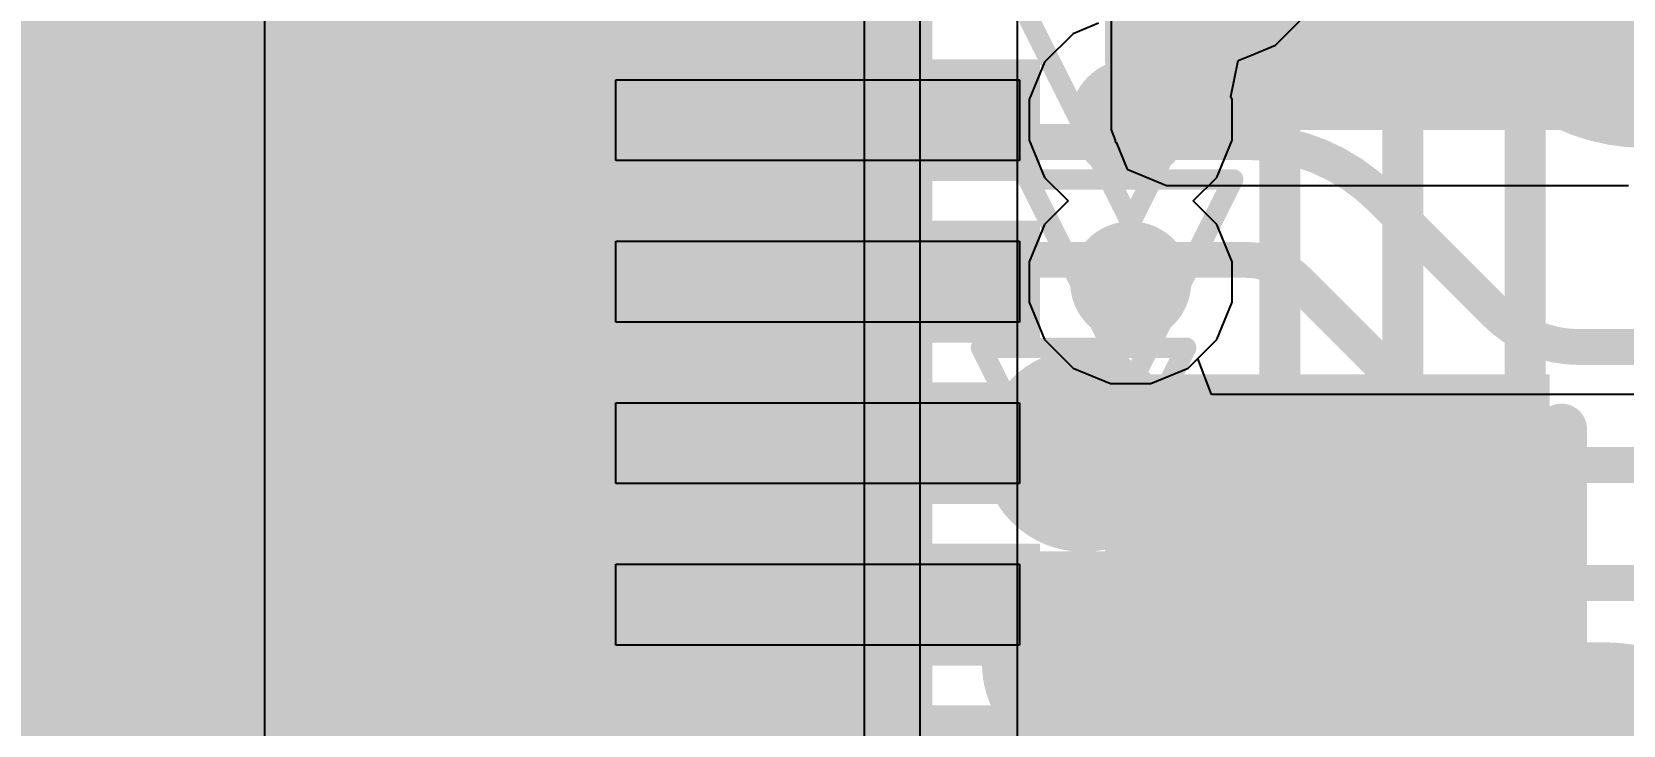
# Model space of a CAD drawing. Header units: inches. Extents: x -6 to 283, y -12 to 154.
# Drawn here: x 24.294 to 28.235, y -5.96 to -4.243 of the extents above; entities that cross this region are included whole.
import ezdxf

# ---------------------------------------------------------------- set-up
doc = ezdxf.new("R2010")
doc.units = ezdxf.units.IN
for name, color, linetype in [('Bottom Layer', 5, 'Continuous'), ('Bottom Overlay', 54, 'Continuous'), ('Bottom Paste', 16, 'Continuous'), ('Bottom Solder', 6, 'Continuous'), ('Drill Drawing', 1, 'Continuous'), ('GND-1', 16, 'Continuous'), ('GND-4', 54, 'Continuous'), ('Signal L1', 76, 'Continuous'), ('Signal L2', 6, 'Continuous'), ('Top Layer', 1, 'Continuous'), ('Top Overlay', 2, 'Continuous'), ('Top Paste', 8, 'Continuous'), ('Top Solder', 216, 'Continuous'), ('Via Holes', 16, 'Continuous')]:
    doc.layers.add(name, color=color, linetype=linetype)
doc.styles.add('Arial Black_Bold', font='', dxfattribs={"height": 0.2})
doc.styles.get('Arial Black_Bold').set_extended_font_data('Arial Black', bold=True)

# ---------------------------------------------------------------- blocks, each defined once
blk = doc.blocks.new('QFN_64_EP_7_5_7_5__55')
at = {"layer": 'Top Layer'}
for points in [[(0.09989820000000008, 3.349879), (0.09989819999999991, 4.349876999999999), (0.2998977999999999, 4.349876999999999), (0.2998978, 3.349879)], [(0.4999482000000001, 3.349879), (0.4999481999999998, 4.349876999999999), (0.6999477999999998, 4.349876999999999), (0.6999478000000001, 3.349879)], [(0.9000007400000002, 3.349879), (0.9000007399999999, 4.349876999999999), (1.10000034, 4.349876999999999), (1.10000034, 3.349879)], [(1.3000482, 3.349879), (1.3000482, 4.349876999999999), (1.5000478, 4.349876999999999), (1.5000478, 3.349879)], [(-3.0999938, 3.0999938), (3.0999938, 3.0999938), (3.0999938, -3.0999938), (-3.0999938, -3.0999938)]]:
    blk.add_hatch(color=1, dxfattribs=at).paths.add_polyline_path(points)
at = {"layer": 'Top Solder'}
for points in [[(0.04909820000000009, 3.299079), (0.0490981999999999, 4.400677), (0.3506977999999999, 4.400677), (0.3506978000000001, 3.299079)], [(0.4491482000000001, 3.299079), (0.4491481999999999, 4.400677), (0.7507477999999997, 4.400677), (0.7507478000000002, 3.299079)], [(0.8492007400000001, 3.299079), (0.8492007399999998, 4.400677), (1.15080034, 4.400677), (1.15080034, 3.299079)], [(1.2492482, 3.299079), (1.2492482, 4.400677), (1.5508478, 4.400677), (1.5508478, 3.299079)], [(1.6492982, 3.299079), (1.6492982, 4.400677), (1.9508978, 4.400677), (1.9508978, 3.299079)], [(-3.1507938, 3.1507938), (3.1507938, 3.1507938), (3.1507938, -3.1507938), (-3.1507938, -3.1507938)]]:
    blk.add_hatch(color=216, dxfattribs=at).paths.add_polyline_path(points)
at = {"layer": 'Top Paste'}
for p, q in [((0.09989819999999999, 4.349876999999999), (0.29990034, 4.34987954)), ((0.09989819999999999, 3.349879), (0.09989819999999999, 4.349876999999999)), ((0.29990034, 4.34987954), (0.29990034, 3.34988154)), ((0.4999482, 4.34987446), (0.6999478, 4.349876999999999)), ((0.4999482, 3.34988154), (0.4999482, 4.34987446)), ((0.6999478, 4.349876999999999), (0.6999478, 3.349879)), ((0.90000074, 3.34988154), (0.90000074, 4.34987954)), ((0.90000074, 4.34987954), (1.09999526, 4.349876999999999)), ((1.09999526, 4.349876999999999), (1.0999978, 3.34988154)), ((1.3000482, 3.349879), (1.3000482, 4.349876999999999)), ((1.3000482, 4.349876999999999), (1.5000478, 4.349876999999999)), ((1.5000478, 4.349876999999999), (1.50005034, 3.34988154)), ((0.29990034, 3.34988154), (0.09989819999999999, 3.349879)), ((0.6999478, 3.349879), (0.4999482, 3.34988154)), ((1.0999978, 3.34988154), (0.90000074, 3.34988154)), ((1.50005034, 3.34988154), (1.3000482, 3.349879)), ((-2.48000266, 2.48000266), (2.4800052, 2.4800052))]:
    blk.add_line(p, q, dxfattribs=at)
blk = doc.blocks.new('0630CDMCCDS_3R3MC_B_181')
at = {"layer": 'Bottom Overlay'}
for points in [[(-3.5000946, -2.081149, 0.127, 0.127, 0), (-3.5000946, -3.2999934, 0.127, 0.127, 0)], [(3.479901599999999, -3.2999934, 0.127, 0.127, 0), (-3.5000946, -3.2999934, 0.127, 0.127, 0)]]:
    blk.add_lwpolyline(points, format="xyseb", dxfattribs=at)
for points in [[(-3.5318446, -2.081149, 0.0635, 0.0635, 1), (-3.4683446, -2.081149, 0.0635, 0.0635, 1)], [(-3.5318446, -3.2999934, 0.0635, 0.0635, 1), (-3.4683446, -3.2999934, 0.0635, 0.0635, 1)], [(-3.5318446, -3.2999934, 0.0635, 0.0635, 1), (-3.4683446, -3.2999934, 0.0635, 0.0635, 1)]]:
    blk.add_lwpolyline(points, format="xyseb", close=True, dxfattribs=at)
blk = doc.blocks.new('C___0603_B_217')
at = {"layer": 'Bottom Layer'}
for points in [[(-1.143, -0.4445), (-1.143, 0.4445), (-0.3809999999999999, 0.4445), (-0.3809999999999999, -0.4445)], [(0.38099746, -0.4445), (0.38099746, 0.4445), (1.14299746, 0.4445), (1.14299746, -0.4445)]]:
    blk.add_hatch(color=5, dxfattribs=at).paths.add_polyline_path(points)
at = {"layer": 'Bottom Paste'}
for points in [[(-1.143, -0.4445), (-1.143, 0.4445), (-0.3809999999999999, 0.4445), (-0.3809999999999999, -0.4445)], [(0.38099746, -0.4445), (0.38099746, 0.4445), (1.14299746, 0.4445), (1.14299746, -0.4445)]]:
    blk.add_hatch(color=16, dxfattribs=at).paths.add_polyline_path(points)
at = {"layer": 'Bottom Solder'}
for points in [[(-1.20299988, -0.50449988), (-1.20299988, 0.50449988), (-0.3210001199999999, 0.50449988), (-0.3210001199999999, -0.50449988)], [(0.32099758, -0.50449988), (0.32099758, 0.50449988), (1.20299734, 0.50449988), (1.20299734, -0.50449988)]]:
    blk.add_hatch(color=6, dxfattribs=at).paths.add_polyline_path(points)
at = {"layer": 'Bottom Overlay'}
for points in [[(-1.24460254, 0.5333974599999999, 0.127, 0.127, 0), (-1.24460508, -0.53340254, 0.127, 0.127, 0)], [(-1.24460254, 0.5333974599999999, 0.127, 0.127, 0), (-0.45720254, 0.5333974599999999, 0.127, 0.127, 0)], [(0.4571974599999999, 0.5333974599999999, 0.127, 0.127, 0), (1.24460254, 0.5333974599999999, 0.127, 0.127, 0)], [(1.24460254, 0.5333974599999999, 0.127, 0.127, 0), (1.24459238, -0.53340254, 0.127, 0.127, 0)], [(-0.4571999999999999, -0.5334, 0.127, 0.127, 0), (-1.24460508, -0.53340254, 0.127, 0.127, 0)], [(0.4571949199999999, -0.5334, 0.127, 0.127, 0), (1.24459238, -0.53340254, 0.127, 0.127, 0)]]:
    blk.add_lwpolyline(points, format="xyseb", dxfattribs=at)
for points in [[(-1.27635254, 0.5333974599999999, 0.0635, 0.0635, 1), (-1.21285254, 0.5333974599999999, 0.0635, 0.0635, 1)], [(-1.27635254, 0.5333974599999999, 0.0635, 0.0635, 1), (-1.21285254, 0.5333974599999999, 0.0635, 0.0635, 1)], [(-0.4889525399999999, 0.5333974599999999, 0.0635, 0.0635, 1), (-0.42545254, 0.5333974599999999, 0.0635, 0.0635, 1)], [(0.42544746, 0.5333974599999999, 0.0635, 0.0635, 1), (0.48894746, 0.5333974599999999, 0.0635, 0.0635, 1)], [(1.21285254, 0.5333974599999999, 0.0635, 0.0635, 1), (1.27635254, 0.5333974599999999, 0.0635, 0.0635, 1)], [(1.21285254, 0.5333974599999999, 0.0635, 0.0635, 1), (1.27635254, 0.5333974599999999, 0.0635, 0.0635, 1)], [(-1.27635508, -0.53340254, 0.0635, 0.0635, 1), (-1.21285508, -0.53340254, 0.0635, 0.0635, 1)], [(-1.27635508, -0.53340254, 0.0635, 0.0635, 1), (-1.21285508, -0.53340254, 0.0635, 0.0635, 1)], [(-0.4889499999999999, -0.5334, 0.0635, 0.0635, 1), (-0.42545, -0.5334, 0.0635, 0.0635, 1)], [(0.4254449199999999, -0.5334, 0.0635, 0.0635, 1), (0.48894492, -0.5334, 0.0635, 0.0635, 1)], [(1.21284238, -0.53340254, 0.0635, 0.0635, 1), (1.27634238, -0.53340254, 0.0635, 0.0635, 1)], [(1.21284238, -0.53340254, 0.0635, 0.0635, 1), (1.27634238, -0.53340254, 0.0635, 0.0635, 1)]]:
    blk.add_lwpolyline(points, format="xyseb", close=True, dxfattribs=at)

msp = doc.modelspace()

# ---------------------------------------------------------------- hatches: boundary and pattern name
at = {"layer": 'Bottom Layer'}
for points in [[(27.1042892, -4.48561714), (29.95012044, -4.48561714), (29.95012044, -2.66918694), (27.1042892, -2.66918694)], [(23.95659166, -9.58258434), (26.35658686, -9.58258434), (26.35658686, -3.08794658), (23.95659166, -3.08794658)]]:
    msp.add_hatch(color=5, dxfattribs=at).paths.add_polyline_path(points)
h = msp.add_hatch(color=5, dxfattribs=at)
edge = h.paths.add_edge_path()
edge.add_arc((26.89883622, -5.279255379999999), 0.1499997, 0, 360)
h = msp.add_hatch(color=5, dxfattribs=at)
edge = h.paths.add_edge_path()
edge.add_arc((26.89883622, -5.80867266), 0.1499997, 0, 360)
at = {"layer": 'Bottom Solder'}
h = msp.add_hatch(color=6, dxfattribs=at)
edge = h.paths.add_edge_path()
edge.add_arc((26.89883622, -5.279255379999999), 0.2515997, 0, 360)
h = msp.add_hatch(color=6, dxfattribs=at)
edge = h.paths.add_edge_path()
edge.add_arc((26.89883622, -5.80867266), 0.2515997, 0, 360)
at = {"layer": 'GND-1'}
h = msp.add_hatch(color=16, dxfattribs=at)
edge = h.paths.add_edge_path()
edge.add_arc((27.01539174, -4.46069974), 0.1499997, 0, 360)
h = msp.add_hatch(color=16, dxfattribs=at)
edge = h.paths.add_edge_path()
edge.add_arc((27.01539174, -4.862299139999999), 0.1499997, 0, 360)
at = {"layer": 'GND-4'}
h = msp.add_hatch(color=54, dxfattribs=at)
edge = h.paths.add_edge_path()
edge.add_arc((26.89883622, -5.279255379999999), 0.1499997, 0, 360)
h = msp.add_hatch(color=54, dxfattribs=at)
edge = h.paths.add_edge_path()
edge.add_arc((26.89883622, -5.80867266), 0.1499997, 0, 360)
at = {"layer": 'Signal L1'}
h = msp.add_hatch(color=76, dxfattribs=at)
edge = h.paths.add_edge_path()
edge.add_arc((27.01539174, -4.46069974), 0.1499997, 0, 360)
h = msp.add_hatch(color=76, dxfattribs=at)
edge = h.paths.add_edge_path()
edge.add_arc((27.01539174, -4.862299139999999), 0.1499997, 0, 360)
at = {"layer": 'Signal L2'}
h = msp.add_hatch(color=6, dxfattribs=at)
edge = h.paths.add_edge_path()
edge.add_arc((26.89883622, -5.279255379999999), 0.1499997, 0, 360)
h = msp.add_hatch(color=6, dxfattribs=at)
edge = h.paths.add_edge_path()
edge.add_arc((26.89883622, -5.80867266), 0.1499997, 0, 360)
at = {"layer": 'Top Layer'}
h = msp.add_hatch(color=1, dxfattribs=at)
edge = h.paths.add_edge_path()
edge.add_arc((27.01539174, -4.46069974), 0.1499997, 0, 360)
for points in [[(25.73998662, -4.58639672), (26.73998462, -4.58639672), (26.73998462, -4.361479719999999), (25.73998662, -4.361479719999999)], [(25.73998916, -4.9615217), (26.73998715999999, -4.9615217), (26.73998715999999, -4.7366047), (25.73998916, -4.7366047)], [(25.73998662, -5.386496719999999), (26.73998462, -5.386496719999999), (26.73998462, -5.16157972), (25.73998662, -5.16157972)], [(25.73998916, -5.761621699999999), (26.73998715999999, -5.761621699999999), (26.73998715999999, -5.5367047), (25.73998916, -5.5367047)]]:
    msp.add_hatch(color=1, dxfattribs=at).paths.add_polyline_path(points)
h = msp.add_hatch(color=1, dxfattribs=at)
edge = h.paths.add_edge_path()
edge.add_arc((27.01539174, -4.862299139999999), 0.1499997, 0, 360)
at = {"layer": 'Via Holes'}
h = msp.add_hatch(color=7, dxfattribs=at)
edge = h.paths.add_edge_path()
edge.add_arc((27.01539174, -4.46069974), 0.07499858, 0, 360)
h = msp.add_hatch(color=7, dxfattribs=at)
edge = h.paths.add_edge_path()
edge.add_arc((27.01539174, -4.862299139999999), 0.07499858, 0, 360)
h = msp.add_hatch(color=7, dxfattribs=at)
edge = h.paths.add_edge_path()
edge.add_arc((26.89883622, -5.279255379999999), 0.07499858, 0, 360)
h = msp.add_hatch(color=7, dxfattribs=at)
edge = h.paths.add_edge_path()
edge.add_arc((26.89883622, -5.80867266), 0.07499858, 0, 360)

# ---------------------------------------------------------------- linework, layer by layer
at = {"layer": 'Bottom Layer'}
for p, q in [((26.35658686, -6.06090482), (26.35658686, -2.93422578)), ((26.49405166, -6.382590739999999), (26.49405166, -3.08794658)), ((26.9668244, -3.16680596), (26.9668244, -4.48561714)), ((26.9668244, -4.48561714), (26.9772892, -4.51088252)), ((26.9772892, -4.51088252), (26.9772892, -4.51593204)), ((26.9772892, -4.51593204), (26.97937962, -4.51593204)), ((26.97937962, -4.51593204), (27.00708594, -4.5828204)), ((27.00708594, -4.5828204), (27.1042892, -4.62308194)), ((27.1042892, -4.62308194), (28.24818582, -4.62308194))]:
    msp.add_line(p, q, dxfattribs=at)
for points in [[(26.89883622, -5.279255379999999, 0.1778, 0.1778, 0), (27.29611508, -5.279255379999999, 0.1778, 0.1778, 0)], [(27.29611508, -5.279255379999999, 0.1778, 0.1778, -0.4142135623730951), (27.5487892, -5.531929499999999, 0.1778, 0.1778, 0)], [(27.5487892, -5.531929499999999, 0.1778, 0.1778, -0.4142135623730951), (27.27204604, -5.80867266, 0.1778, 0.1778, 0)], [(26.89883622, -5.80867266, 0.1778, 0.1778, 0), (27.27204604, -5.80867266, 0.1778, 0.1778, 0)]]:
    msp.add_lwpolyline(points, format="xyseb", dxfattribs=at)
for points in [[(26.85438621999999, -5.279255379999999, 0.08889999999999999, 0.08889999999999999, 1), (26.94328622, -5.279255379999999, 0.08889999999999999, 0.08889999999999999, 1)], [(27.25166508, -5.279255379999999, 0.08889999999999999, 0.08889999999999999, 1), (27.34056508, -5.279255379999999, 0.08889999999999999, 0.08889999999999999, 1)], [(27.25166508, -5.279255379999999, 0.08889999999999999, 0.08889999999999999, 1), (27.34056508, -5.279255379999999, 0.08889999999999999, 0.08889999999999999, 1)], [(27.5043392, -5.531929499999999, 0.08889999999999999, 0.08889999999999999, 1), (27.5932392, -5.531929499999999, 0.08889999999999999, 0.08889999999999999, 1)], [(27.5043392, -5.531929499999999, 0.08889999999999999, 0.08889999999999999, 1), (27.5932392, -5.531929499999999, 0.08889999999999999, 0.08889999999999999, 1)], [(26.85438621999999, -5.80867266, 0.08889999999999999, 0.08889999999999999, 1), (26.94328622, -5.80867266, 0.08889999999999999, 0.08889999999999999, 1)], [(27.22759604, -5.80867266, 0.08889999999999999, 0.08889999999999999, 1), (27.31649604, -5.80867266, 0.08889999999999999, 0.08889999999999999, 1)], [(27.22759604, -5.80867266, 0.08889999999999999, 0.08889999999999999, 1), (27.31649604, -5.80867266, 0.08889999999999999, 0.08889999999999999, 1)]]:
    msp.add_lwpolyline(points, format="xyseb", close=True, dxfattribs=at)
at = {"layer": 'Drill Drawing'}
for points in [[(26.97741874, -3.8084506, 0.0508, 0.0508, 0), (27.23141874, -4.3164506, 0.0508, 0.0508, 0)], [(27.23141874, -4.3164506, 0.0508, 0.0508, 0), (27.48541874, -3.8084506, 0.0508, 0.0508, 0)], [(26.76139174, -4.206699739999999, 0.0508, 0.0508, 0), (27.01539174, -4.71469974, 0.0508, 0.0508, 0)], [(27.01539174, -4.71469974, 0.0508, 0.0508, 0), (27.26939174, -4.206699739999999, 0.0508, 0.0508, 0)], [(26.76139174, -4.60829914, 0.0508, 0.0508, 0), (27.26939174, -4.60829914, 0.0508, 0.0508, 0)], [(26.76139174, -4.60829914, 0.0508, 0.0508, 0), (27.01539174, -5.11629914, 0.0508, 0.0508, 0)], [(27.01539174, -5.11629914, 0.0508, 0.0508, 0), (27.26939174, -4.60829914, 0.0508, 0.0508, 0)], [(26.64483622, -5.02525538, 0.0508, 0.0508, 0), (27.15283622, -5.02525538, 0.0508, 0.0508, 0)], [(26.64483622, -5.02525538, 0.0508, 0.0508, 0), (26.89883622, -5.53325538, 0.0508, 0.0508, 0)], [(26.89883622, -5.53325538, 0.0508, 0.0508, 0), (27.15283622, -5.02525538, 0.0508, 0.0508, 0)], [(26.64483622, -5.55467266, 0.0508, 0.0508, 0), (27.15283622, -5.55467266, 0.0508, 0.0508, 0)], [(26.64483622, -5.55467266, 0.0508, 0.0508, 0), (26.89883622, -6.06267266, 0.0508, 0.0508, 0)], [(26.89883622, -6.06267266, 0.0508, 0.0508, 0), (27.15283622, -5.55467266, 0.0508, 0.0508, 0)]]:
    msp.add_lwpolyline(points, format="xyseb", dxfattribs=at)
for points in [[(27.21871874, -4.3164506, 0.0254, 0.0254, 1), (27.24411874, -4.3164506, 0.0254, 0.0254, 1)], [(27.21871874, -4.3164506, 0.0254, 0.0254, 1), (27.24411874, -4.3164506, 0.0254, 0.0254, 1)], [(26.74869174, -4.60829914, 0.0254, 0.0254, 1), (26.77409174, -4.60829914, 0.0254, 0.0254, 1)], [(26.74869174, -4.60829914, 0.0254, 0.0254, 1), (26.77409174, -4.60829914, 0.0254, 0.0254, 1)], [(27.25669174, -4.60829914, 0.0254, 0.0254, 1), (27.28209174, -4.60829914, 0.0254, 0.0254, 1)], [(27.25669174, -4.60829914, 0.0254, 0.0254, 1), (27.28209174, -4.60829914, 0.0254, 0.0254, 1)], [(27.00269174, -4.71469974, 0.0254, 0.0254, 1), (27.02809174, -4.71469974, 0.0254, 0.0254, 1)], [(27.00269174, -4.71469974, 0.0254, 0.0254, 1), (27.02809174, -4.71469974, 0.0254, 0.0254, 1)], [(26.63213622, -5.02525538, 0.0254, 0.0254, 1), (26.65753622, -5.02525538, 0.0254, 0.0254, 1)], [(26.63213622, -5.02525538, 0.0254, 0.0254, 1), (26.65753622, -5.02525538, 0.0254, 0.0254, 1)], [(27.14013622, -5.02525538, 0.0254, 0.0254, 1), (27.16553622, -5.02525538, 0.0254, 0.0254, 1)], [(27.14013622, -5.02525538, 0.0254, 0.0254, 1), (27.16553622, -5.02525538, 0.0254, 0.0254, 1)], [(27.00269174, -5.11629914, 0.0254, 0.0254, 1), (27.02809174, -5.11629914, 0.0254, 0.0254, 1)], [(27.00269174, -5.11629914, 0.0254, 0.0254, 1), (27.02809174, -5.11629914, 0.0254, 0.0254, 1)], [(26.88613622, -5.53325538, 0.0254, 0.0254, 1), (26.91153622, -5.53325538, 0.0254, 0.0254, 1)], [(26.88613622, -5.53325538, 0.0254, 0.0254, 1), (26.91153622, -5.53325538, 0.0254, 0.0254, 1)], [(26.63213622, -5.55467266, 0.0254, 0.0254, 1), (26.65753622, -5.55467266, 0.0254, 0.0254, 1)], [(26.63213622, -5.55467266, 0.0254, 0.0254, 1), (26.65753622, -5.55467266, 0.0254, 0.0254, 1)], [(27.14013622, -5.55467266, 0.0254, 0.0254, 1), (27.16553622, -5.55467266, 0.0254, 0.0254, 1)], [(27.14013622, -5.55467266, 0.0254, 0.0254, 1), (27.16553622, -5.55467266, 0.0254, 0.0254, 1)]]:
    msp.add_lwpolyline(points, format="xyseb", close=True, dxfattribs=at)
at = {"layer": 'GND-1'}
for p, q in [((27.37393814, -4.275747099999999), (27.44471524, -4.204969999999999)), ((26.87287234, -4.24740324), (26.80209524, -4.31818034)), ((26.93597102, -4.22126664), (26.87287234, -4.24740324)), ((27.31083946, -4.301883699999999), (27.37393814, -4.275747099999999)), ((26.80209524, -4.31818034), (26.76379204, -4.410654119999999)), ((27.2638012, -4.4029503), (27.28146436, -4.31405284)), ((27.28146436, -4.31405284), (27.31083946, -4.301883699999999)), ((26.76379204, -4.410654119999999), (26.76379204, -4.51074536)), ((27.26699144, -4.410654119999999), (27.2638012, -4.4029503)), ((27.26699144, -4.51074536), (27.26699144, -4.410654119999999)), ((26.76379204, -4.51074536), (26.80209524, -4.60321914)), ((27.22868824, -4.60321914), (27.26699144, -4.51074536)), ((26.80209524, -4.60321914), (26.86037554, -4.66149944)), ((27.17040794, -4.66149944), (27.22868824, -4.60321914)), ((26.86037554, -4.66149944), (26.80209524, -4.71977974)), ((27.22868824, -4.71977974), (27.17040794, -4.66149944)), ((26.80209524, -4.71977974), (26.76379204, -4.81225352)), ((27.26699144, -4.81225352), (27.22868824, -4.71977974)), ((26.76379204, -4.81225352), (26.76379204, -4.91234476)), ((27.26699144, -4.91234476), (27.26699144, -4.81225352)), ((26.76379204, -4.91234476), (26.80209524, -5.00481854)), ((27.22868824, -5.00481854), (27.26699144, -4.91234476)), ((26.80209524, -5.00481854), (26.87287234, -5.07559564)), ((27.15791114, -5.07559564), (27.22868824, -5.00481854)), ((26.87287234, -5.07559564), (26.96534612, -5.11389884)), ((27.06543736, -5.11389884), (27.15791114, -5.07559564)), ((26.96534612, -5.11389884), (27.06543736, -5.11389884))]:
    msp.add_line(p, q, dxfattribs=at)
at = {"layer": 'Signal L1'}
for points in [[(26.4352151, -8.15083714, 0.1778, 0.1778, 0), (26.4352151, -3.56162864, 0.1778, 0.1778, 0)], [(27.71521, -4.11102048, 0.08889999999999999, 0.08889999999999999, 0), (27.94756666, -4.3433746, 0.08889999999999999, 0.08889999999999999, 0)], [(28.28896044, -4.48561968, 0.08889999999999999, 0.08889999999999999, -0.2000136795884025), (27.9475692, -4.34337206, 0.08889999999999999, 0.08889999999999999, 0)], [(27.01539174, -4.51544944, 0.08889999999999999, 0.08889999999999999, 0), (27.01539174, -4.46069974, 0.08889999999999999, 0.08889999999999999, 0)], [(27.01539174, -4.51544944, 0.08889999999999999, 0.08889999999999999, 0), (27.30078868, -4.51544944, 0.08889999999999999, 0.08889999999999999, 0)], [(27.30078868, -4.51544944, 0.08889999999999999, 0.08889999999999999, 0), (27.30218314, -4.51545198, 0.08889999999999999, 0.08889999999999999, 0)], [(27.30218314, -4.51544944, 0.08889999999999999, 0.08889999999999999, -0.1989121264723917), (27.63462342, -4.653155539999999, 0.08889999999999999, 0.08889999999999999, 0)], [(27.63462088, -4.65315808, 0.08889999999999999, 0.08889999999999999, 0), (27.63615758, -4.654692239999999, 0.08889999999999999, 0.08889999999999999, 0)], [(27.63615758, -4.654692239999999, 0.08889999999999999, 0.08889999999999999, 0), (27.9193625, -4.93789462, 0.08889999999999999, 0.08889999999999999, 0)], [(27.01539174, -4.85280462, 0.08889999999999999, 0.08889999999999999, 0), (27.06064438, -4.80755198, 0.08889999999999999, 0.08889999999999999, 0)], [(27.06064438, -4.80755198, 0.08889999999999999, 0.08889999999999999, 0), (27.30112395999999, -4.80755198, 0.08889999999999999, 0.08889999999999999, 0)], [(27.30112395999999, -4.807549439999999, 0.08889999999999999, 0.08889999999999999, -0.1989138814832364), (27.42882246, -4.86044494, 0.08889999999999999, 0.08889999999999999, 0)], [(27.01539174, -4.862299139999999, 0.08889999999999999, 0.08889999999999999, 0), (27.01539174, -4.85280462, 0.08889999999999999, 0.08889999999999999, 0)], [(27.42881992, -4.860447479999999, 0.08889999999999999, 0.08889999999999999, 0), (27.80743486, -5.23905734, 0.08889999999999999, 0.08889999999999999, 0)], [(28.12591021999999, -5.0234469, 0.08889999999999999, 0.08889999999999999, -0.198912367379658), (27.9193625, -4.93789208, 0.08889999999999999, 0.08889999999999999, 0)], [(28.12591021999999, -5.0234469, 0.08889999999999999, 0.08889999999999999, 0), (30.8773703, -5.0234469, 0.08889999999999999, 0.08889999999999999, 0)], [(27.99210302, -5.315546899999999, 0.08889999999999999, 0.08889999999999999, -0.1989105800663308), (27.80743486, -5.23905734, 0.08889999999999999, 0.08889999999999999, 0)], [(27.99210302, -5.315546899999999, 0.08889999999999999, 0.08889999999999999, 0), (30.8773703, -5.315546899999999, 0.08889999999999999, 0.08889999999999999, 0)], [(27.76171232, -6.3518796, 0.08889999999999999, 0.08889999999999999, -0.4142135623730951), (28.29017202, -5.823419899999999, 0.08889999999999999, 0.08889999999999999, 0)]]:
    msp.add_lwpolyline(points, format="xyseb", dxfattribs=at)
for points in [[(27.92534166, -4.3433746, 0.04445, 0.04445, 1), (27.96979165999999, -4.3433746, 0.04445, 0.04445, 1)], [(27.9253442, -4.34337206, 0.04445, 0.04445, 1), (27.9697942, -4.34337206, 0.04445, 0.04445, 1)], [(26.99316674, -4.46069974, 0.04445, 0.04445, 1), (27.03761674, -4.46069974, 0.04445, 0.04445, 1)], [(26.99316674, -4.51544944, 0.04445, 0.04445, 1), (27.03761674, -4.51544944, 0.04445, 0.04445, 1)], [(26.99316674, -4.51544944, 0.04445, 0.04445, 1), (27.03761674, -4.51544944, 0.04445, 0.04445, 1)], [(27.27856368, -4.51544944, 0.04445, 0.04445, 1), (27.32301368, -4.51544944, 0.04445, 0.04445, 1)], [(27.27856368, -4.51544944, 0.04445, 0.04445, 1), (27.32301368, -4.51544944, 0.04445, 0.04445, 1)], [(27.27995814, -4.51544944, 0.04445, 0.04445, 1), (27.32440814, -4.51544944, 0.04445, 0.04445, 1)], [(27.27995814, -4.51545198, 0.04445, 0.04445, 1), (27.32440814, -4.51545198, 0.04445, 0.04445, 1)], [(27.61239588, -4.65315808, 0.04445, 0.04445, 1), (27.65684588, -4.65315808, 0.04445, 0.04445, 1)], [(27.61239842, -4.653155539999999, 0.04445, 0.04445, 1), (27.65684842, -4.653155539999999, 0.04445, 0.04445, 1)], [(27.61393258, -4.654692239999999, 0.04445, 0.04445, 1), (27.65838258, -4.654692239999999, 0.04445, 0.04445, 1)], [(27.61393258, -4.654692239999999, 0.04445, 0.04445, 1), (27.65838258, -4.654692239999999, 0.04445, 0.04445, 1)], [(27.03841938, -4.80755198, 0.04445, 0.04445, 1), (27.08286938, -4.80755198, 0.04445, 0.04445, 1)], [(27.03841938, -4.80755198, 0.04445, 0.04445, 1), (27.08286938, -4.80755198, 0.04445, 0.04445, 1)], [(27.27889896, -4.807549439999999, 0.04445, 0.04445, 1), (27.32334896, -4.807549439999999, 0.04445, 0.04445, 1)], [(27.27889896, -4.80755198, 0.04445, 0.04445, 1), (27.32334896, -4.80755198, 0.04445, 0.04445, 1)], [(26.99316674, -4.85280462, 0.04445, 0.04445, 1), (27.03761674, -4.85280462, 0.04445, 0.04445, 1)], [(26.99316674, -4.85280462, 0.04445, 0.04445, 1), (27.03761674, -4.85280462, 0.04445, 0.04445, 1)], [(26.99316674, -4.862299139999999, 0.04445, 0.04445, 1), (27.03761674, -4.862299139999999, 0.04445, 0.04445, 1)], [(27.40659492, -4.860447479999999, 0.04445, 0.04445, 1), (27.45104492, -4.860447479999999, 0.04445, 0.04445, 1)], [(27.40659746, -4.86044494, 0.04445, 0.04445, 1), (27.45104746, -4.86044494, 0.04445, 0.04445, 1)], [(27.8971375, -4.93789208, 0.04445, 0.04445, 1), (27.9415875, -4.93789208, 0.04445, 0.04445, 1)], [(27.8971375, -4.93789462, 0.04445, 0.04445, 1), (27.9415875, -4.93789462, 0.04445, 0.04445, 1)], [(28.10368522, -5.0234469, 0.04445, 0.04445, 1), (28.14813522, -5.0234469, 0.04445, 0.04445, 1)], [(28.10368522, -5.0234469, 0.04445, 0.04445, 1), (28.14813522, -5.0234469, 0.04445, 0.04445, 1)], [(27.78520986, -5.23905734, 0.04445, 0.04445, 1), (27.82965986, -5.23905734, 0.04445, 0.04445, 1)], [(27.78520986, -5.23905734, 0.04445, 0.04445, 1), (27.82965986, -5.23905734, 0.04445, 0.04445, 1)], [(27.96987802, -5.315546899999999, 0.04445, 0.04445, 1), (28.01432802, -5.315546899999999, 0.04445, 0.04445, 1)], [(27.96987802, -5.315546899999999, 0.04445, 0.04445, 1), (28.01432802, -5.315546899999999, 0.04445, 0.04445, 1)]]:
    msp.add_lwpolyline(points, format="xyseb", close=True, dxfattribs=at)
at = {"layer": 'Signal L2'}
for points in [[(27.38458328, -8.649751559999999, 0.1016, 0.1016, 0), (27.38458328, 4.6748319, 0.1016, 0.1016, 0)], [(27.99210302, -8.45584034, 0.1016, 0.1016, 0), (27.99210302, 4.67242906, 0.1016, 0.1016, 0)], [(27.68938328, -8.580775319999999, 0.1016, 0.1016, 0), (27.68938328, 4.32970686, 0.1016, 0.1016, 0)], [(25.6819146, -8.11573688, 0.1778, 0.1778, 0), (25.6819146, 2.04965808, 0.1778, 0.1778, 0)]]:
    msp.add_lwpolyline(points, format="xyseb", dxfattribs=at)
at = {"layer": 'Top Layer'}
for p, q in [((26.73531356, -8.61145852), (26.7353161, 0.2284222)), ((27.37393814, -4.275747099999999), (27.44471524, -4.204969999999999)), ((27.31083946, -4.301883699999999), (27.37393814, -4.275747099999999)), ((27.2638012, -4.4029503), (27.28146436, -4.31405284)), ((27.28146436, -4.31405284), (27.31083946, -4.301883699999999)), ((27.26699144, -4.410654119999999), (27.2638012, -4.4029503)), ((27.26699144, -4.51074536), (27.26699144, -4.410654119999999)), ((27.22868824, -4.60321914), (27.26699144, -4.51074536)), ((27.17040794, -4.66149944), (27.22868824, -4.60321914)), ((27.22868824, -4.71977974), (27.17040794, -4.66149944)), ((27.26699144, -4.81225352), (27.22868824, -4.71977974)), ((27.26699144, -4.91234476), (27.26699144, -4.81225352)), ((27.22868824, -5.00481854), (27.26699144, -4.91234476)), ((27.18166522, -5.05184156), (27.22868824, -5.00481854)), ((27.21525926, -5.140741559999999), (27.18166522, -5.05184156)), ((28.88555056, -5.140741559999999), (27.21525926, -5.140741559999999))]:
    msp.add_line(p, q, dxfattribs=at)
for points in [[(26.29396062, -4.51544944, 0.08889999999999999, 0.08889999999999999, -0.4142135623730951), (26.23998562, -4.461474439999999, 0.08889999999999999, 0.08889999999999999, 0)], [(27.01539174, -4.46069974, 0.08889999999999999, 0.08889999999999999, -0.4142135623730951), (26.96064204, -4.51544944, 0.08889999999999999, 0.08889999999999999, 0)], [(26.29396062, -4.51544944, 0.08889999999999999, 0.08889999999999999, 0), (26.96064204, -4.51544944, 0.08889999999999999, 0.08889999999999999, 0)], [(26.23998562, -4.86152444, 0.08889999999999999, 0.08889999999999999, -0.4142135623730951), (26.29396062, -4.807549439999999, 0.08889999999999999, 0.08889999999999999, 0)], [(26.29396062, -4.807549439999999, 0.08889999999999999, 0.08889999999999999, 0), (26.96064204, -4.807549439999999, 0.08889999999999999, 0.08889999999999999, 0)], [(26.96064204, -4.807549439999999, 0.08889999999999999, 0.08889999999999999, -0.4142135623730951), (27.01539174, -4.862299139999999, 0.08889999999999999, 0.08889999999999999, 0)], [(26.29395808, -5.31554944, 0.08889999999999999, 0.08889999999999999, -0.4142135623730951), (26.23998562, -5.261576979999999, 0.08889999999999999, 0.08889999999999999, 0)], [(26.29395808, -5.31554944, 0.08889999999999999, 0.08889999999999999, 0), (31.48294948, -5.31554944, 0.08889999999999999, 0.08889999999999999, 0)], [(26.23998562, -5.66162444, 0.08889999999999999, 0.08889999999999999, -0.4142135623730951), (26.29396062, -5.607649439999999, 0.08889999999999999, 0.08889999999999999, 0)], [(26.29396062, -5.607649439999999, 0.08889999999999999, 0.08889999999999999, 0), (28.3679519, -5.607649439999999, 0.08889999999999999, 0.08889999999999999, 0)]]:
    msp.add_lwpolyline(points, format="xyseb", dxfattribs=at)
for points in [[(26.21776062, -4.461474439999999, 0.04445, 0.04445, 1), (26.26221062, -4.461474439999999, 0.04445, 0.04445, 1)], [(26.99316674, -4.46069974, 0.04445, 0.04445, 1), (27.03761674, -4.46069974, 0.04445, 0.04445, 1)], [(26.27173562, -4.51544944, 0.04445, 0.04445, 1), (26.31618562, -4.51544944, 0.04445, 0.04445, 1)], [(26.27173562, -4.51544944, 0.04445, 0.04445, 1), (26.31618562, -4.51544944, 0.04445, 0.04445, 1)], [(26.93841704, -4.51544944, 0.04445, 0.04445, 1), (26.98286704, -4.51544944, 0.04445, 0.04445, 1)], [(26.93841704, -4.51544944, 0.04445, 0.04445, 1), (26.98286704, -4.51544944, 0.04445, 0.04445, 1)], [(26.27173562, -4.807549439999999, 0.04445, 0.04445, 1), (26.31618562, -4.807549439999999, 0.04445, 0.04445, 1)], [(26.27173562, -4.807549439999999, 0.04445, 0.04445, 1), (26.31618562, -4.807549439999999, 0.04445, 0.04445, 1)], [(26.93841704, -4.807549439999999, 0.04445, 0.04445, 1), (26.98286704, -4.807549439999999, 0.04445, 0.04445, 1)], [(26.93841704, -4.807549439999999, 0.04445, 0.04445, 1), (26.98286704, -4.807549439999999, 0.04445, 0.04445, 1)], [(26.21776062, -4.86152444, 0.04445, 0.04445, 1), (26.26221062, -4.86152444, 0.04445, 0.04445, 1)], [(26.99316674, -4.862299139999999, 0.04445, 0.04445, 1), (27.03761674, -4.862299139999999, 0.04445, 0.04445, 1)], [(26.21776062, -5.261576979999999, 0.04445, 0.04445, 1), (26.26221062, -5.261576979999999, 0.04445, 0.04445, 1)], [(26.27173308, -5.31554944, 0.04445, 0.04445, 1), (26.31618308, -5.31554944, 0.04445, 0.04445, 1)], [(26.27173308, -5.31554944, 0.04445, 0.04445, 1), (26.31618308, -5.31554944, 0.04445, 0.04445, 1)], [(26.27173562, -5.607649439999999, 0.04445, 0.04445, 1), (26.31618562, -5.607649439999999, 0.04445, 0.04445, 1)], [(26.27173562, -5.607649439999999, 0.04445, 0.04445, 1), (26.31618562, -5.607649439999999, 0.04445, 0.04445, 1)], [(26.21776062, -5.66162444, 0.04445, 0.04445, 1), (26.26221062, -5.66162444, 0.04445, 0.04445, 1)]]:
    msp.add_lwpolyline(points, format="xyseb", close=True, dxfattribs=at)

# ---------------------------------------------------------------- block references
for name, p, rotation in [('QFN_64_EP_7_5_7_5__55', (22.39010762, -4.26157644), 270), ('C___0603_B_217', (27.5487892, -4.7699295), 90), ('0630CDMCCDS_3R3MC_B_181', (22.15659526, -7.982587539999999), 180)]:
    msp.add_blockref(name, p, dxfattribs=dict(rotation=rotation))

# ---------------------------------------------------------------- texts
at = {"layer": 'Top Overlay', "style": 'Arial Black_Bold'}
msp.add_text('GPIO', height=1.016, rotation=90, dxfattribs=at).set_placement((28.68267568, -9.74818726))

doc.saveas('drawing.dxf')
